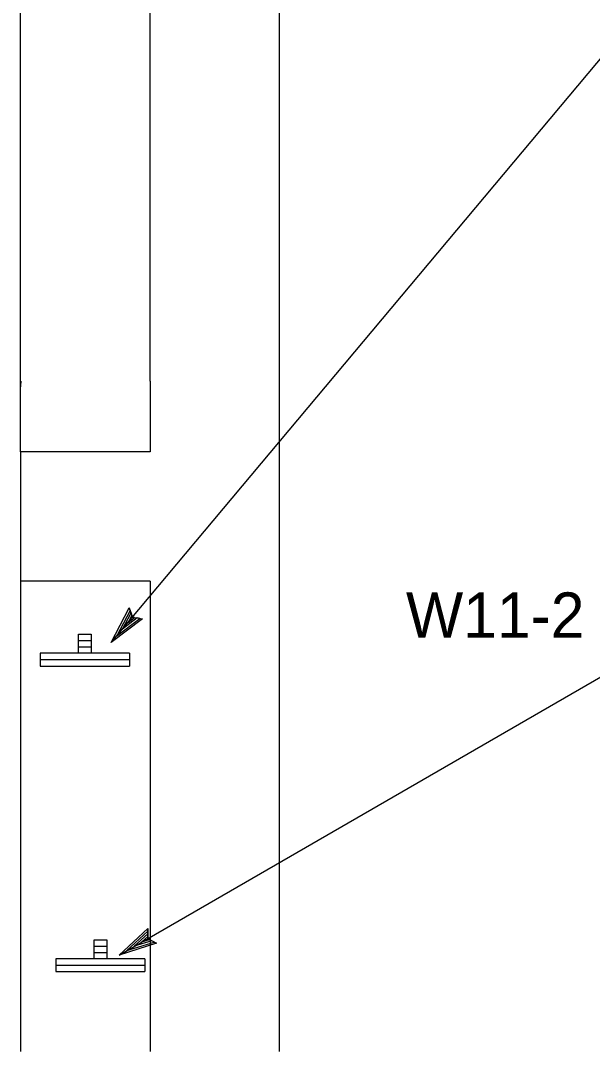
# Model space of a CAD drawing. Extents: x -893 to 867, y -474 to 712.
# Drawn here: x 163.8 to 252.1, y -203.1 to -43.9 of the extents above; entities that cross this region are included whole.
import ezdxf

# ---------------------------------------------------------------- set-up
doc = ezdxf.new("R2010")
doc.units = 0
for name, color, linetype in [('tcd_PVMT-MARKER', 7, 'Continuous'), ('temp_TRAFFIC-CONTROL', 7, 'Continuous'), ('temp_TRAFFIC-CONTROL-anno', 7, 'Continuous')]:
    doc.layers.add(name, color=color, linetype=linetype)

msp = doc.modelspace()

# ---------------------------------------------------------------- linework, layer by layer
at = {"layer": 'tcd_PVMT-MARKER'}
for p, q in [((163.8, -110.49), (163.8, 104.36)), ((183.8, -99.59), (183.8, 74.73)), ((203.8, -203.08), (203.8, 74.73)), ((183.8, -99.59), (183.8, -110.49)), ((183.8, -110.49), (163.8, -110.49)), ((163.8, -110.49), (163.8, -130.49)), ((163.8, -130.49), (163.8, -203.08)), ((183.8, -130.49), (163.8, -130.49)), ((183.8, -130.49), (183.8, -203.08))]:
    msp.add_line(p, q, dxfattribs=at)
msp.add_arc((183.8, -100.49), 20, 177.4323, 180, dxfattribs=at)
at = {"layer": 'temp_TRAFFIC-CONTROL'}
for p, q in [((172.73, -140.62), (172.73, -138.65)), ((172.73, -138.65), (174.7, -138.65)), ((172.73, -139.64), (174.7, -139.64)), ((174.7, -138.65), (174.7, -140.62)), ((166.83, -141.61), (166.83, -143.58)), ((180.61, -141.61), (166.83, -141.61)), ((172.73, -141.61), (172.73, -140.62)), ((172.73, -140.62), (174.7, -140.62)), ((173.72, -141.61), (173.72, -141.61)), ((174.7, -140.62), (174.7, -141.61)), ((180.61, -141.61), (180.61, -143.58)), ((166.83, -142.59), (180.61, -142.59)), ((166.83, -143.58), (180.61, -143.58)), ((175.14, -187.8), (175.14, -185.83)), ((175.14, -185.83), (177.11, -185.83)), ((177.11, -185.83), (177.11, -187.8)), ((175.14, -186.82), (177.11, -186.82)), ((169.23, -188.79), (169.23, -190.75)), ((183.01, -188.79), (169.23, -188.79)), ((175.14, -188.79), (175.14, -187.8)), ((175.14, -187.8), (177.11, -187.8)), ((176.12, -188.79), (176.12, -188.79)), ((177.11, -187.8), (177.11, -188.79)), ((183.01, -188.79), (183.01, -190.75)), ((169.23, -189.77), (183.01, -189.77)), ((169.23, -190.75), (183.01, -190.75))]:
    msp.add_line(p, q, dxfattribs=at)
at = {"layer": 'temp_TRAFFIC-CONTROL-anno'}
for p, q in [((177.8, -139.97), (274.8, -24.22)), ((179.01, -188.2), (263.99, -139.13))]:
    msp.add_line(p, q, dxfattribs=at)
for points in [[(182.61, -136.29), (177.8, -139.97), (180.59, -134.6), (180.73, -134.99), (178.68, -138.92), (182.21, -136.23), (181.8, -136.16), (179.55, -137.89), (180.86, -135.37), (180.99, -135.76), (180.43, -136.84), (181.4, -136.1), (181.09, -136.05), (180.59, -134.6), (181.09, -136.05)], [(184.78, -186.39), (179.01, -188.2), (183.47, -184.11), (183.46, -184.52), (180.19, -187.51), (184.43, -186.19), (184.07, -185.99), (181.36, -186.84), (183.45, -184.93), (183.45, -185.33), (182.54, -186.16), (183.72, -185.79), (183.44, -185.64), (183.47, -184.11), (183.44, -185.64)]]:
    msp.add_lwpolyline(points, close=True, dxfattribs=at)

# ---------------------------------------------------------------- texts
msp.add_text('W11-2', height=7, dxfattribs=at).set_placement((223.32, -139.22))

doc.saveas('drawing.dxf')
